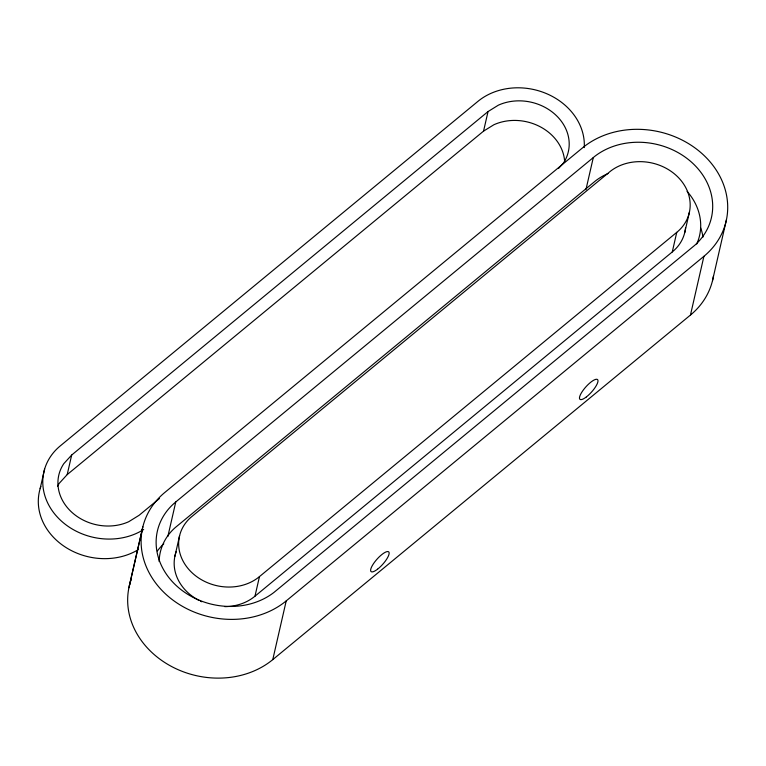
<?xml version="1.0" encoding="UTF-8"?>
<svg xmlns="http://www.w3.org/2000/svg" width="766" height="766" viewBox="0 0 766 766"><rect width="100%" height="100%" fill="white"/><g stroke="black" fill="none" stroke-linecap="round" stroke-linejoin="round"><path stroke-width="1.15" d="M40.148 488.622L44.639 469.051M57.507 486.238A47.119 39.909 12.9 0 1 59.327 483.231L67.197 474.604L71.688 455.033L488.038 111.568L498.379 105.162A47.119 39.909 12.9 0 1 554.967 114.297A47.119 39.909 12.9 0 1 563.307 163.225L558.586 168.396M129.406 585.54L142.859 526.797M128.908 587.742L142.361 529.009M167.85 536.506L175.768 501.96L594.933 156.216A69.917 59.231 12.9 0 1 691.564 162.21A69.917 59.231 12.9 0 1 694.638 245.388L273.883 592.482A69.917 59.231 12.9 0 1 177.252 586.488A69.917 59.231 12.9 0 1 174.179 503.31L175.768 501.96M174.859 556.422L179.617 535.625M224.764 606.634A47.243 40.014 12.9 0 0 253.718 597.193L254.982 596.187L259.463 576.607L677.977 231.332A47.243 40.014 12.9 0 0 675.899 175.136A47.243 40.014 12.9 0 0 610.617 171.086L190.849 517.366A47.243 40.014 12.9 0 0 192.917 573.562A47.243 40.014 12.9 0 0 258.209 577.612L259.463 576.607M131.379 579.039A85.045 72.042 12.9 0 0 169.142 665.166A85.045 72.042 12.9 0 0 272.773 659.622L286.216 600.889L703.916 256.313A85.045 72.042 12.9 0 0 702.01 153.593A85.045 72.042 12.9 0 0 582.6 147.809L164.901 492.385A85.045 72.042 12.9 0 0 166.806 595.105A85.045 72.042 12.9 0 0 286.225 600.889M67.197 474.604L483.547 131.139L488.038 111.568M585.913 189.767L593.305 157.518M254.982 596.187L672.27 251.947L676.751 232.366M684.718 232.653L689.477 211.847M272.763 659.622L690.463 315.046L703.916 256.313M712.514 280.624L726.455 219.689M71.688 455.033L63.817 463.65A47.119 39.909 12.9 0 0 72.157 512.578A47.119 39.909 12.9 0 0 128.736 521.713L139.086 515.307L159.395 498.551M672.27 251.947L673.486 250.903A47.243 40.014 12.9 0 0 685.551 227.694M483.547 131.139L493.898 124.734A47.119 39.909 12.9 0 1 564.666 161.827M713.424 276.191A85.045 72.042 12.9 0 1 690.472 315.046M700.651 227.78A69.917 59.231 12.9 0 1 703.035 237.067M157.375 550.955A69.917 59.231 12.9 0 1 163.771 543.783M687.092 191.366A62.362 52.825 12.9 0 1 696.715 244.028M608.089 173.509A62.362 52.825 12.9 0 0 595.68 180.747L175.251 527.573A62.362 52.825 12.9 0 0 159.156 561.545M138.206 549.701A62.362 52.825 12.9 0 1 65.263 547.048A62.362 52.825 12.9 0 1 40.866 486.448M201.774 601.76A47.243 40.014 12.9 0 1 200.443 601.138M199.131 600.477A47.243 40.014 12.9 0 1 176.228 551.587M143.673 529.507A62.362 52.825 12.9 0 1 59.011 518.802A62.362 52.825 12.9 0 1 60.217 445.946L477.936 101.361A62.362 52.825 12.9 0 1 547.058 93.864A62.362 52.825 12.9 0 1 584.267 147.608M586.402 396.903A13.233 3.84 -48.2 0 0 597.672 379.706A13.233 3.84 -48.2 0 0 582.122 391.723A13.233 3.84 -48.2 0 0 586.402 396.903M377.552 569.186A13.233 3.84 -48.2 0 0 388.822 551.989A13.233 3.84 -48.2 0 0 373.272 564.006A13.233 3.84 -48.2 0 0 377.552 569.186"/></g></svg>
